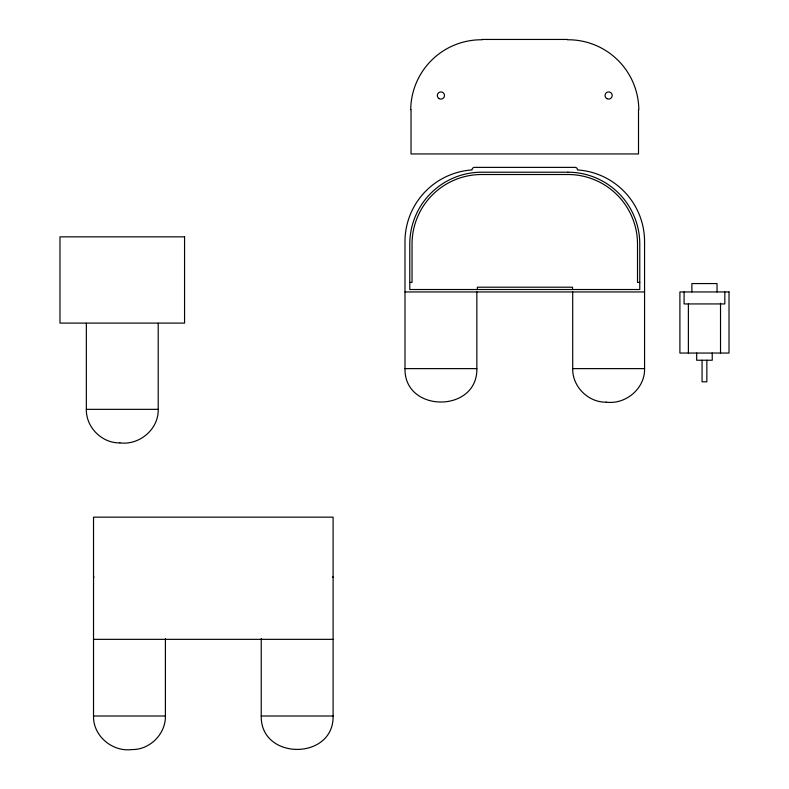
<?xml version="1.0" encoding="UTF-8"?>
<svg xmlns="http://www.w3.org/2000/svg" width="789" height="789" viewBox="0 0 789 789"><rect width="100%" height="100%" fill="white"/><g stroke="black" fill="none" stroke-linecap="round" stroke-linejoin="round"><path stroke-width="1.18" d="M158.214 323.273L158.214 409.343C158.767 429.246 139.357 445.479 119.908 442.885M165.404 638.538L165.404 716.008C165.818 733.928 149.782 749.964 131.862 749.55M131.842 749.55C112.393 752.134 92.974 735.9 93.526 716.008L93.526 517.16L333.106 517.16L333.106 716.008C333.944 760.537 260.39 760.537 261.238 716.008L261.238 638.538M476.852 291.95L476.852 368.621C477.71 413.14 404.106 413.15 405.004 368.621L404.984 241.641A71.878 71.878 0 0 1 472.069 169.931L472.069 169.773A2.397 2.397 0 0 1 474.455 167.376L575.082 167.376A2.397 2.397 0 0 1 577.479 169.773L577.479 169.931A71.878 71.878 0 0 1 644.564 241.641L644.564 368.621C645.116 388.513 625.697 404.747 606.248 402.163M482.118 39.45L567.419 39.45M481.586 174.517L567.962 174.517M409.777 282.442L412.036 282.442L412.036 244.117A69.58 69.58 0 0 1 481.586 174.507M639.771 282.442L637.512 282.442L637.512 244.117A69.58 69.58 0 0 0 567.962 174.507M404.984 291.95L644.564 291.95M405.004 368.621L476.852 368.621M572.686 291.95L572.715 368.621L644.564 368.621M86.346 323.273L86.346 409.343L158.214 409.343M93.526 577.055L94.128 577.055M332.504 577.055L333.106 577.055M93.526 639.346L333.106 639.346M93.526 716.008L165.404 716.008M261.238 716.008L333.106 716.008M606.228 402.163C588.318 402.568 572.242 386.541 572.715 368.621M119.879 442.885C101.959 443.3 85.932 427.273 86.346 409.343M724.815 291.95L724.815 303.933L684.093 303.933L684.093 291.95M720.525 303.183L720.525 353.048M717.033 291.95L717.033 283.567L691.874 283.567L691.874 291.95M712.24 353.048L712.24 360.238L696.667 360.238L696.667 353.048M706.855 360.238L706.855 381.797L702.072 381.797L702.062 360.238M688.383 303.933L688.383 353.048M638.508 109.602L638.508 153.944L411.03 153.944L411.03 109.602M572.548 289.514L572.548 287.206L477.384 287.206L477.384 289.514M410.714 109.602A70.635 70.635 0 0 1 482.118 39.766M567.429 39.766A70.635 70.635 0 0 1 638.824 109.602M567.893 172.209L481.645 172.209A71.878 71.878 0 0 0 409.777 244.087L409.777 289.514L639.771 289.514L639.771 244.087A71.878 71.878 0 0 0 567.893 172.209M184.567 236.848L59.984 236.848L59.984 323.096L184.567 323.096L184.567 236.848M729.016 291.95L679.901 291.95L679.901 353.048L729.016 353.048L729.016 291.95M439.118 98.615A3.59 3.59 0 0 0 444.513 95.499A3.59 3.59 0 0 0 439.118 92.392A3.59 3.59 0 0 0 439.118 98.615M606.83 98.615A3.59 3.59 0 0 0 612.215 95.499A3.59 3.59 0 0 0 606.83 92.392A3.59 3.59 0 0 0 606.83 98.615"/></g></svg>
